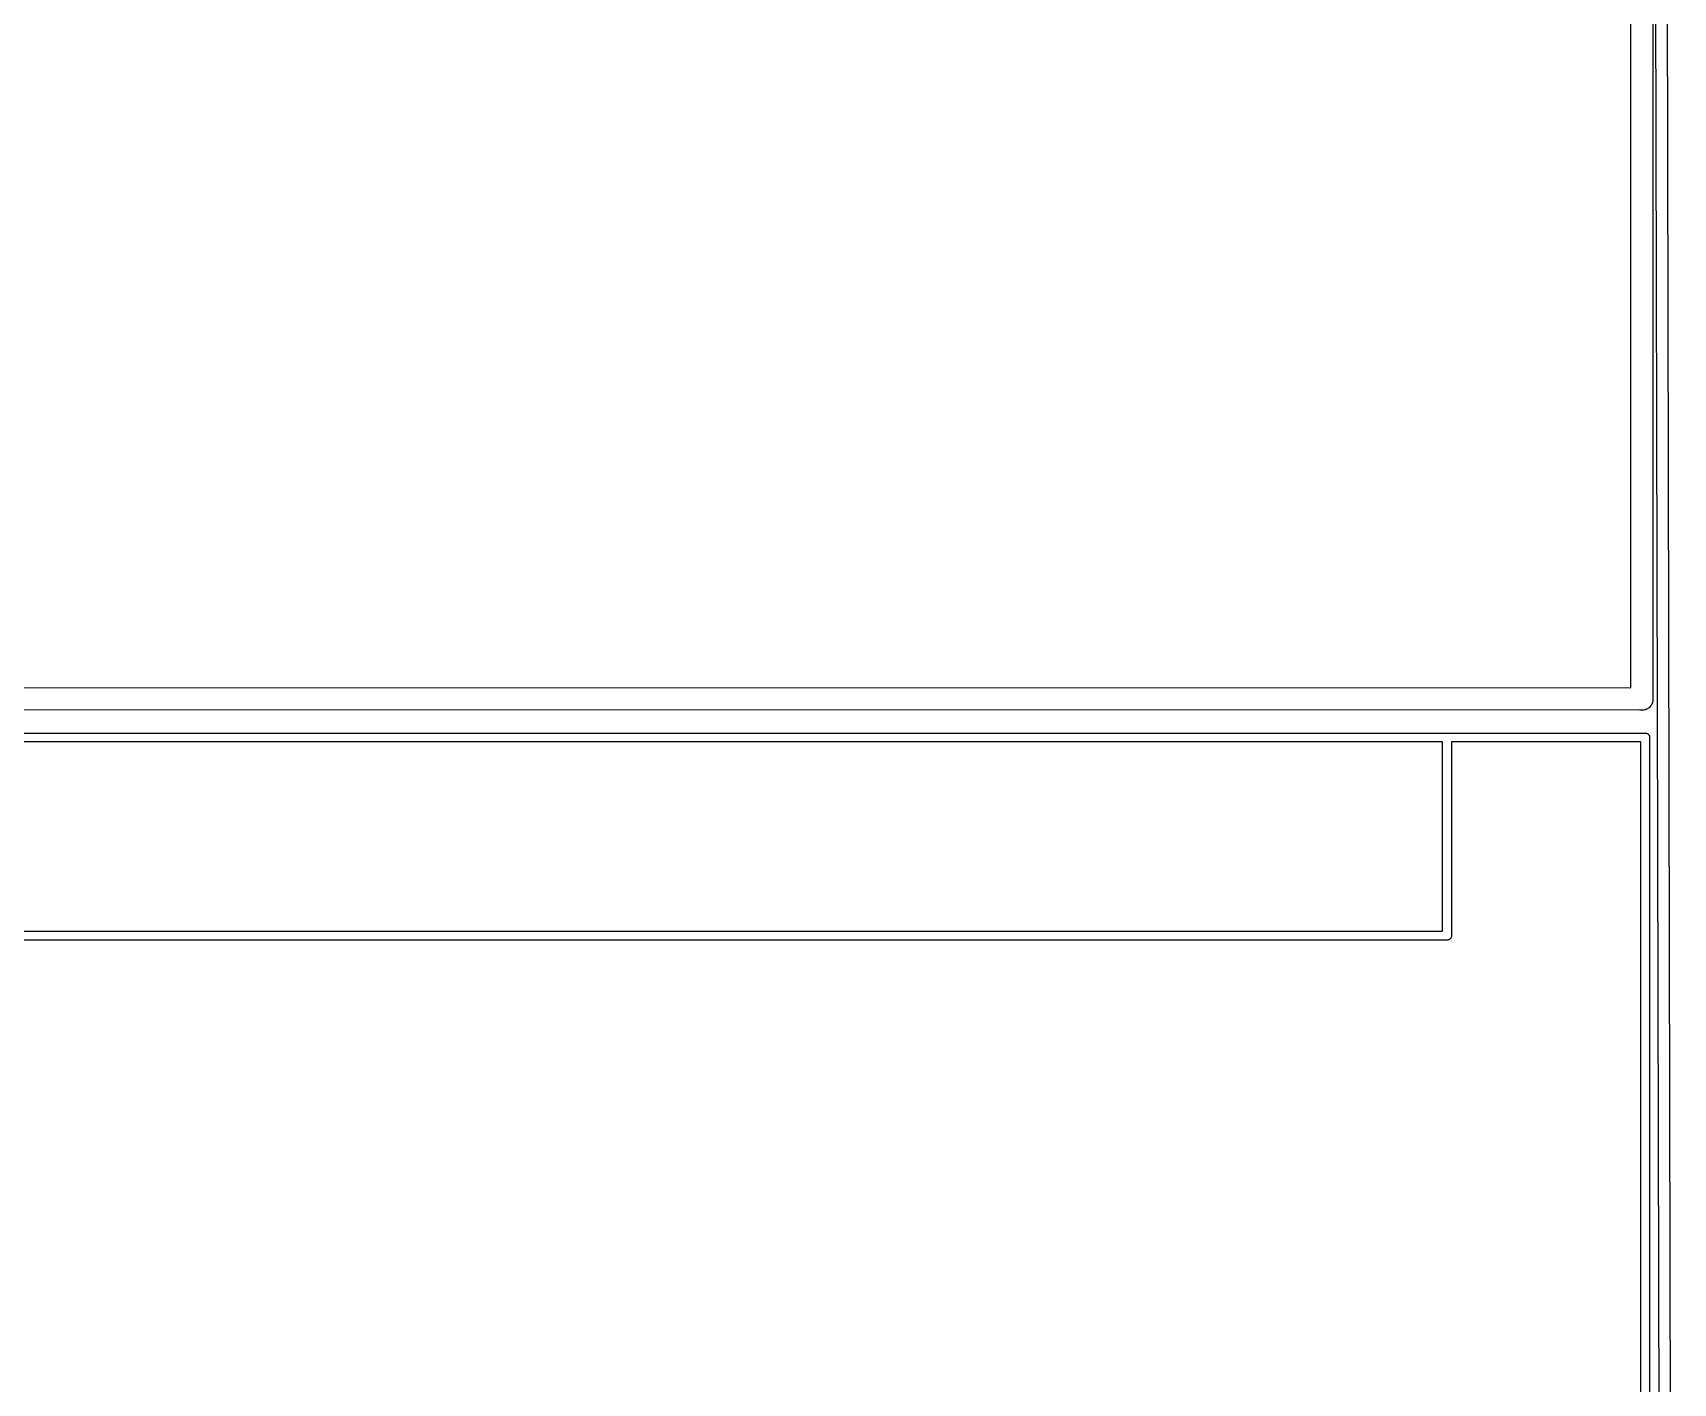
# Model space of a CAD drawing. Extents: x 92.1 to 192.1, y -135.1 to -45.9.
# Drawn here: x 169.97 to 192.07, y -116.88 to -98.68 of the extents above; entities that cross this region are included whole.
import ezdxf

# ---------------------------------------------------------------- set-up
doc = ezdxf.new("R2010")
doc.units = 0
doc.header["$MEASUREMENT"] = 0
doc.layers.add('BLACK', color=7, linetype='CONTINUOUS')

msp = doc.modelspace()

# ---------------------------------------------------------------- linework, layer by layer
at = {"layer": 'BLACK', "linetype": 'CONTINUOUS'}
for p, q in [((191.925, -134.925), (191.725, -46.075)), ((191.875, -45.9995), (192.075, -134.987)), ((191.802, -47.6448), (191.802, -107.631)), ((191.502, -107.508), (191.502, -47.7877)), ((92.6148, -107.483), (191.502, -107.508)), ((191.802, -107.631), (191.802, -107.631)), ((191.802, -107.631), (191.802, -107.65)), ((191.802, -107.65), (191.802, -107.671)), ((191.625, -107.808), (92.5496, -107.783)), ((191.649, -107.808), (191.625, -107.808)), ((191.625, -107.808), (191.625, -107.808)), ((191.665, -107.808), (191.649, -107.808)), ((191.678, -107.808), (191.665, -107.808)), ((191.665, -107.808), (191.665, -107.808)), ((191.691, -107.803), (191.678, -107.808)), ((191.704, -107.801), (191.691, -107.803)), ((191.715, -107.794), (191.704, -107.801)), ((191.728, -107.79), (191.715, -107.794)), ((191.738, -107.781), (191.728, -107.79)), ((191.75, -107.775), (191.738, -107.781)), ((191.758, -107.764), (191.75, -107.775)), ((191.768, -107.756), (191.758, -107.764)), ((191.775, -107.744), (191.768, -107.756)), ((191.784, -107.734), (191.775, -107.744)), ((191.788, -107.722), (191.784, -107.734)), ((191.795, -107.71), (191.788, -107.722)), ((191.797, -107.697), (191.795, -107.71)), ((191.802, -107.684), (191.797, -107.697)), ((191.802, -107.671), (191.802, -107.671)), ((191.802, -107.671), (191.802, -107.684)), ((148.252, -108.116), (191.702, -108.116)), ((188.967, -108.236), (150.987, -108.236)), ((188.967, -110.786), (188.967, -108.236)), ((191.637, -108.236), (189.087, -108.236)), ((189.087, -108.236), (189.087, -110.851)), ((191.637, -126.156), (191.637, -108.236)), ((191.702, -108.116), (191.707, -108.116)), ((191.702, -108.116), (191.702, -108.116)), ((191.707, -108.116), (191.712, -108.117)), ((191.712, -108.117), (191.718, -108.118)), ((191.718, -108.118), (191.722, -108.121)), ((191.722, -108.121), (191.727, -108.123)), ((191.727, -108.123), (191.731, -108.126)), ((191.731, -108.126), (191.736, -108.129)), ((191.736, -108.129), (191.739, -108.133)), ((191.739, -108.133), (191.743, -108.136)), ((191.743, -108.136), (191.746, -108.141)), ((191.746, -108.141), (191.75, -108.145)), ((191.75, -108.145), (191.751, -108.15)), ((191.751, -108.15), (191.754, -108.155)), ((191.754, -108.155), (191.755, -108.16)), ((191.755, -108.16), (191.757, -108.165)), ((191.757, -108.165), (191.757, -108.17)), ((191.757, -108.17), (191.757, -108.17)), ((191.757, -108.17), (191.757, -126.221)), ((189.032, -110.906), (150.922, -110.906)), ((150.987, -110.786), (188.967, -110.786)), ((189.037, -110.906), (189.032, -110.906)), ((189.032, -110.906), (189.032, -110.906)), ((189.042, -110.904), (189.037, -110.906)), ((189.048, -110.903), (189.042, -110.904)), ((189.052, -110.9), (189.048, -110.903)), ((189.057, -110.898), (189.052, -110.9)), ((189.061, -110.895), (189.057, -110.898)), ((189.066, -110.892), (189.061, -110.895)), ((189.069, -110.888), (189.066, -110.892)), ((189.073, -110.885), (189.069, -110.888)), ((189.076, -110.88), (189.073, -110.885)), ((189.08, -110.876), (189.076, -110.88)), ((189.081, -110.871), (189.08, -110.876)), ((189.084, -110.866), (189.081, -110.871)), ((189.085, -110.861), (189.084, -110.866)), ((189.087, -110.856), (189.085, -110.861)), ((189.087, -110.851), (189.087, -110.851)), ((189.087, -110.851), (189.087, -110.856))]:
    msp.add_line(p, q, dxfattribs=at)

doc.saveas('drawing.dxf')
